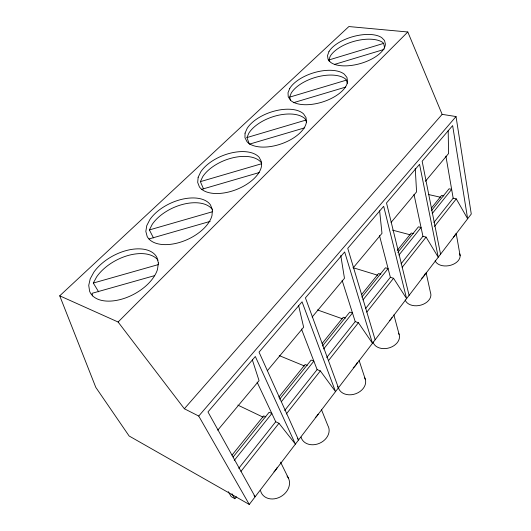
<?xml version="1.0" encoding="UTF-8"?>
<svg xmlns="http://www.w3.org/2000/svg" width="531" height="531" viewBox="0 0 531 531"><rect width="100%" height="100%" fill="white"/><g stroke="black" fill="none" stroke-linecap="round" stroke-linejoin="round"><path stroke-width="0.8" d="M329.286 61.523L328.875 59.976L330.196 56.299A29.716 14.032 -15.9 0 1 354.788 41.133A29.716 14.032 -15.9 0 1 382.678 42.374L383.654 43.383L384.656 48.115M290.583 100.259L289.614 97.153L291.227 93.091A30.785 15.333 -17.2 0 1 317.292 76.882A30.785 15.333 -17.2 0 1 345.502 78.98L346.418 80.121L347.228 83.294M249.225 143.788L246.942 137.562L248.893 133.069A32.019 16.773 -19 0 1 276.591 115.678A32.019 16.773 -19 0 1 305.066 118.778L306.599 122.322M203.532 188.943L200.386 181.648L202.736 176.657A33.486 18.359 -21.4 0 1 232.259 157.933A33.486 18.359 -21.4 0 1 260.947 162.22L261.458 163.209M153.459 237.915L149.397 229.93L152.218 224.367A35.265 20.078 -24.3 0 1 183.792 204.13A35.265 20.078 -24.3 0 1 212.599 209.818M98.62 291.824L93.303 283.05L96.675 276.817A37.489 21.904 -28 0 1 128.661 255.338A37.489 21.904 -28 0 1 158.052 260.163M59.724 295.82L95.799 387.378L129.126 435.997L249.278 504.45L471.276 214.02L456.023 116.548L442.144 114.357L184.35 408.751L118.101 322.012L59.724 295.82L348.887 26.55L407.808 31.986L442.144 114.357M228.27 491.666L231.191 496.598L234.888 498.715L236.388 496.79M240.974 471.355L278.961 423.287L275.728 421.747L257.104 382.161M286.295 414.007L320.339 370.917L335.512 391.632L302.053 301.82L259.035 352.159L298.561 439.967L297.546 438.666M328.43 360.682L358.405 322.742L372.463 343.291L344.665 251.953L305.425 297.871L338.426 387.816L337.457 386.482M366.828 312.089L393.544 278.277L406.6 298.634L383.687 206.28L347.752 248.342L375.151 339.774M402.199 267.319L426.074 237.105L438.241 257.236L419.55 164.305L386.515 202.968L409.089 295.375M434.517 226.418L456.275 198.886L467.645 218.772L452.631 125.595L422.158 161.258L440.551 254.216M238.771 468.309L275.728 421.747M284.662 410.49L317.12 369.596L301.475 329.028M326.738 357.482L355.206 321.607L342.123 280.348M365.693 308.405L390.371 277.308L379.492 235.591M401.071 263.827L422.935 236.282L413.994 194.366M433.92 222.443L453.169 198.182L445.901 156.147M234.264 460.397L271.859 413.523L269.151 412.248L233.102 457.025M281.37 401.662L313.861 361.146L311.166 360.058L279.691 399.153M323.611 348.993L352.478 313.005L349.796 312.075L322.463 346.026M362.978 299.915L388.101 268.593L385.44 267.803L361.843 297.114M398.927 255.092L421.056 227.5L418.428 226.83L397.819 252.417M432.174 213.641L451.649 189.361L449.04 188.797L431.603 210.455M231.981 455.167L263.695 415.873L265.825 416.888M278.828 397.115L305.139 364.518L307.27 365.394M322.111 343.491L343.305 317.226L345.601 318.036M361.558 294.619L378.576 273.531L380.853 274.228M397.241 250.406L411.26 233.036L413.516 233.627M431.265 208.245L441.633 195.401L443.863 195.906M217.756 430.17L259.062 380.661L252.344 359.892M267.325 370.751L303.646 327.229L298.641 305.73M312.168 317.014L344.466 278.304L340.769 255.464M353.188 267.85L381.981 233.341L379.625 210.78M391.082 222.429L416.576 191.877L415.235 168.261M425.411 181.283L448.576 153.519L448.184 130.58M249.278 504.45L198.74 416.058L456.023 116.548M118.101 322.012L407.808 31.986M328.875 59.976L383.654 43.383M334.55 64.397L384.019 49.449M289.614 97.153L346.418 80.121M293.344 102.735L345.635 87.097M246.942 137.562L305.922 120.079M249.397 144.166L304.734 127.818M200.386 181.648L261.71 163.701M201.481 189.394L259.234 172.548M149.397 229.93L212.466 211.743M149.012 238.957L210.163 221.387M93.303 283.05L158.324 264.597M154.528 275.655L92.095 293.298L92.5 295.926M453.169 198.182L456.275 198.886M428.311 194.485L440.418 197.22M422.935 236.282L426.074 237.105M392.555 230.149L410.151 234.788M390.371 277.308L393.544 278.277M353.055 267.684L377.581 275.204M355.206 321.607L358.405 322.742M317.438 309.918L342.449 318.806M317.12 369.596L320.339 370.917M279.233 355.604L304.442 365.985M237.848 405.1L263.184 417.2M184.35 408.751L198.74 416.058M254.097 495.549L255.139 496.777L207.966 411.937L255.331 356.5L295.395 444.115L278.961 423.287M231.967 493.75L234.888 498.715M280.567 462.143L288.406 478.106M321.514 409.786L327.826 425.537A14.676 11.702 -24.5 0 1 319.443 443.319A14.676 11.702 -24.5 0 1 301.044 437.073M359.089 360.376L365.394 379.599M393.889 314.876L399.133 334.444M426.121 272.728L430.455 292.541A13.209 9.239 -12.2 0 1 421.116 305.046A13.209 9.239 -12.2 0 1 405.173 299.949M456.182 233.321L460.125 255.716M277.315 467.287A15.937 12.644 -31.4 0 1 273.989 471.847M455.532 234.005A13.189 8.489 -11.1 0 1 453.355 237.311M425.238 273.611A13.574 9.193 -12.7 0 1 421.7 278.231M391.971 317.604A14.005 9.976 -15.2 0 1 389.442 320.704M357.363 362.354A14.51 10.826 -18.8 0 1 353.234 367.751M318.182 414.187A15.133 11.728 -24.1 0 1 315.275 417.645M364.578 377.627A14.091 10.832 -18.7 0 1 355.863 393.697A14.091 10.832 -18.7 0 1 338.327 387.351M398.615 333.236A13.614 10.003 -14.8 0 1 389.933 347.639A13.614 10.003 -14.8 0 1 372.994 342.024M459.6 253.539A12.85 8.542 -10.5 0 1 450.905 265.188A12.85 8.542 -10.5 0 1 435.128 260.781M287.039 476.055A15.439 12.585 -32.6 0 1 280.627 496.724A15.439 12.585 -32.6 0 1 260.542 490.717M245.05 133.162L244.957 137.695L246.948 141.618A32.172 16.7 -19 0 0 280.195 144.24A32.172 16.7 -19 0 0 306.427 122.103L306.042 117.636L303.593 113.919A32.172 16.7 -19 0 0 275.018 110.919A32.172 16.7 -19 0 0 247.174 128.329L245.05 133.162M212.387 209.825L212.002 215.513A35.451 20.005 -24.3 0 1 180.991 242.003A35.451 20.005 -24.3 0 1 147.167 236.501L145.833 231.39L146.762 225.635L149.835 219.642A35.451 20.005 -24.3 0 1 181.609 199.371A35.451 20.005 -24.3 0 1 210.502 204.959L212.387 209.825M198.156 177.288L197.678 182.385L199.377 186.852A33.652 18.286 -21.3 0 0 232.956 190.788A33.652 18.286 -21.3 0 0 261.418 166.634L261.385 161.597L259.188 157.355A33.652 18.286 -21.3 0 0 230.408 153.16A33.652 18.286 -21.3 0 0 200.718 171.918L198.156 177.288M158.391 262.971L157.501 269.436A37.701 21.837 -27.9 0 1 123.544 298.614A37.701 21.837 -27.9 0 1 89.606 291.234L88.73 285.366L90.204 278.855L93.881 272.137A37.701 21.837 -27.9 0 1 128.004 250.128A37.701 21.837 -27.9 0 1 156.897 257.389L158.391 262.971M328.961 51.607L327.527 55.563L328.025 59.18L330.461 62.207A29.849 13.965 -15.9 0 0 362.846 62.791A29.849 13.965 -15.9 0 0 385.387 43.993L384.477 40.442L381.663 37.582A29.849 13.965 -15.9 0 0 353.673 36.433A29.849 13.965 -15.9 0 0 328.961 51.607M289.767 88.372L288.014 92.739L288.24 96.781L290.477 100.226A30.924 15.26 -17.3 0 0 323.319 101.74A30.924 15.26 -17.3 0 0 347.586 81.382L346.922 77.407L344.267 74.148A30.924 15.26 -17.3 0 0 315.965 72.143A30.924 15.26 -17.3 0 0 289.767 88.372"/></g></svg>
